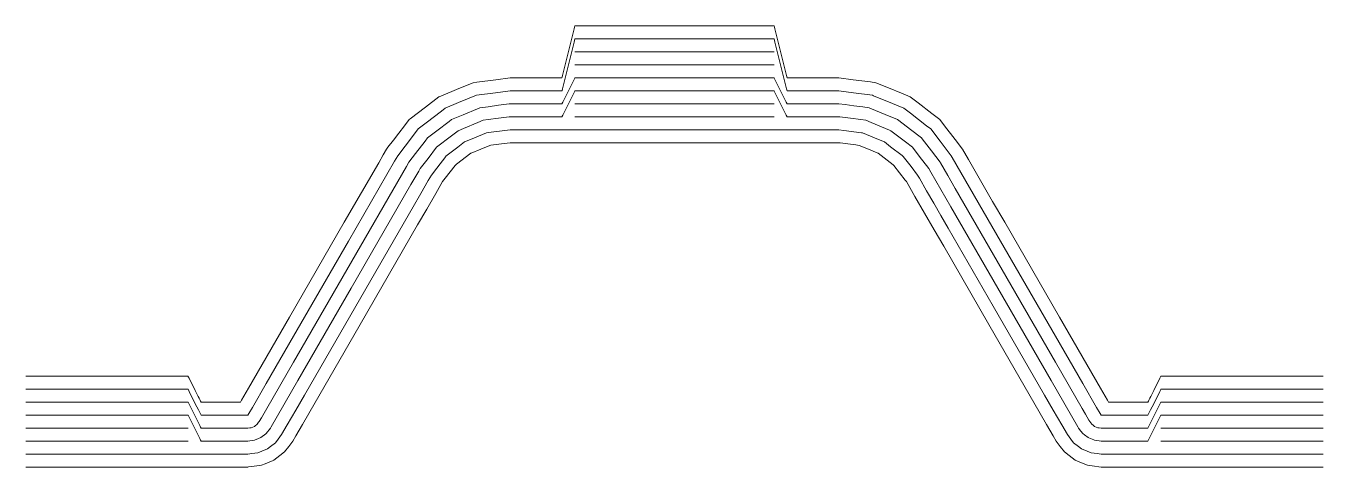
# Model space of a CAD drawing. Header units: millimetres. Extents: x 100 to 300, y 202 to 270.
import ezdxf

# ---------------------------------------------------------------- set-up
doc = ezdxf.new("R2010")
doc.units = ezdxf.units.MM
doc.layers.add('1', color=7, linetype='Continuous', true_color=0xffffff)

msp = doc.modelspace()

# ---------------------------------------------------------------- linework, layer by layer
at = {"layer": '1', "color": 2, "linetype": 'Continuous', "lineweight": 13}
for points in [[(100, 216), (116.894382, 216), (121.117978, 216), (123.229776, 216), (124.285675, 216), (124.549649, 216), (124.813624, 216), (125, 216), (125.034703, 215.930594), (125.152756, 215.694487), (126.097181, 213.805638), (126.569393, 212.861213), (126.687446, 212.625107), (126.8055, 212.389001), (126.923553, 212.152895), (127, 212), (127.093033, 212), (131.316629, 212), (132.372528, 212), (132.636502, 212), (132.900477, 212), (133.071797, 212), (133.118124, 212.080242), (133.250112, 212.30885), (134.306011, 214.137721), (136.417808, 217.795462), (140.641404, 225.110944), (149.088595, 239.741908), (154.386673, 248.918449), (155.080469, 250.120139), (155.588457, 251), (155.814683, 251.294823), (156.659395, 252.395674), (157.504108, 253.496524), (158.34882, 254.597375), (159.084667, 255.556349), (159.226543, 255.665215), (161.585509, 257.475313), (163.641016, 259.052559), (163.994401, 259.198936), (166.741475, 260.336811), (168.946997, 261.250368), (169.528154, 261.326879), (172.476127, 261.714987), (174.641016, 262), (176.681042, 262), (180.904638, 262), (181.960537, 262), (182.224511, 262), (182.488486, 262), (182.641016, 262), (182.668045, 262.108117), (182.732069, 262.36421), (183.244255, 264.412955), (184.268627, 268.510445), (184.52472, 269.534817), (184.588744, 269.79091), (184.641016, 270), (184.689466, 270), (184.953441, 270), (185.217415, 270), (187.329213, 270), (191.552809, 270), (200, 270), (208.447191, 270), (212.670787, 270), (214.782585, 270), (215.046559, 270), (215.310534, 270), (215.358984, 270), (215.411256, 269.79091), (215.47528, 269.534817), (215.731373, 268.510445), (216.755745, 264.412955), (217.267931, 262.36421), (217.353296, 262.022753), (217.358984, 262), (217.687497, 262), (218.039463, 262), (219.095362, 262), (221.911093, 262), (224.726823, 262), (225.358984, 262), (227.523873, 261.714987), (230.203848, 261.362161), (231.053003, 261.250368), (232.759057, 260.543698), (235.256397, 259.509265), (236.358984, 259.052559), (237.556685, 258.13353), (239.701199, 256.487987), (240.915333, 255.556349), (241.629239, 254.625968), (243.274783, 252.481454), (244.411543, 251), (245.336259, 249.398345), (247.194641, 246.179533), (249.053023, 242.960721), (250.911405, 239.741908), (259.358596, 225.110944), (263.582192, 217.795462), (265.693989, 214.137721), (266.749888, 212.30885), (266.925872, 212.004039), (266.928203, 212), (267.275506, 212), (267.627472, 212), (268.683371, 212), (272.906967, 212), (273, 212), (273.076447, 212.152895), (273.1945, 212.389001), (273.312554, 212.625107), (273.430607, 212.861213), (273.902819, 213.805638), (274.847244, 215.694487), (275, 216), (275.010393, 216), (275.362359, 216), (275.714325, 216), (276.770224, 216), (278.882022, 216), (283.105618, 216), (300, 216)], [(215.358984, 266), (198.156922, 266), (184.641016, 266)], [(100, 212), (116.450246, 212), (124.675369, 212), (125, 212), (125.008086, 211.983827), (125.161353, 211.677295), (125.314619, 211.370763), (125.774417, 210.451166), (126.694014, 208.611972), (126.808963, 208.382073), (126.923913, 208.152174), (127, 208), (127.086899, 208), (127.343934, 208), (128.372075, 208), (130.428355, 208), (131.799209, 208), (133.170063, 208), (134.226497, 208), (134.538227, 208.04104), (134.744135, 208.068148), (135.226497, 208.267949), (135.300059, 208.324395), (135.640711, 208.585786), (135.880033, 208.897677), (135.958548, 209), (136.305317, 209.600621), (136.716573, 210.312937), (137.127829, 211.025254), (141.24039, 218.148419), (149.465513, 232.39475), (158.677651, 248.35064), (159.052559, 249), (160.06486, 250.319257), (161.53362, 252.233382), (161.913094, 252.727922), (163.33268, 253.817209), (165.246806, 255.285969), (165.641016, 255.588457), (167.410995, 256.321607), (169.640042, 257.244908), (169.982273, 257.386665), (171.245965, 257.553033), (172.876916, 257.767752), (174.507867, 257.982471), (174.641016, 258), (176.151743, 258), (177.796767, 258), (181.909329, 258), (182.252042, 258), (182.594756, 258), (182.641016, 258), (182.773594, 258.265156), (183.233392, 259.184752), (184.152989, 261.023946), (184.612787, 261.943542), (184.641016, 262), (184.83493, 262), (185.091965, 262), (185.349, 262), (185.606035, 262), (187.662316, 262), (191.774877, 262), (200, 262), (208.225123, 262), (212.337684, 262), (214.393965, 262), (214.651, 262), (214.908035, 262), (215.16507, 262), (215.358984, 262), (215.387213, 261.943542), (215.847011, 261.023946), (216.766608, 259.184752), (217.226406, 258.265156), (217.358984, 258), (217.576601, 258), (218.090671, 258), (222.203233, 258), (223.574086, 258), (224.94494, 258), (225.358984, 258), (226.307608, 257.875111), (227.666734, 257.696179), (229.02586, 257.517247), (230.017727, 257.386665), (230.359958, 257.244908), (232.487684, 256.363575), (234.358984, 255.588457), (234.579183, 255.419493), (236.406303, 254.017494), (238.086906, 252.727922), (238.199332, 252.581405), (239.601331, 250.754285), (240.947441, 249), (240.993344, 248.920493), (242.144861, 246.926007), (243.296379, 244.931521), (250.534487, 232.39475), (258.75961, 218.148419), (262.872171, 211.025254), (263.386241, 210.134858), (263.900311, 209.244463), (264.041452, 209), (264.359289, 208.585786), (264.536805, 208.449573), (264.773503, 208.267949), (265.255865, 208.068148), (265.461773, 208.04104), (265.773503, 208), (266.829937, 208), (268.200791, 208), (269.571645, 208), (271.627925, 208), (272.656066, 208), (272.998779, 208), (273, 208), (273.15272, 208.30544), (273.305986, 208.611972), (274.225583, 210.451166), (274.685381, 211.370763), (274.838647, 211.677295), (274.991914, 211.983827), (275, 212), (275.324631, 212), (283.549754, 212), (300, 212)], [(215.358984, 258), (198.156922, 258), (184.641016, 258)], [(100, 204), (131.664423, 204), (133.247645, 204), (134.226497, 204), (134.825695, 204.078886), (135.779412, 204.204445), (136.353395, 204.442197), (137.226497, 204.803848), (137.732801, 205.192348), (138.469138, 205.757359), (138.867931, 206.277076), (139.42265, 207), (140.286388, 208.496039), (141.605739, 210.781222), (142.92509, 213.066404), (150.841196, 226.777502), (159.707234, 242.133931), (160.868263, 244.144892), (162.029292, 246.155853), (162.51666, 247), (163.336857, 248.068902), (164.741521, 249.899495), (164.75314, 249.90841), (166.595352, 251.32199), (167.641016, 252.124356), (168.568616, 252.50858), (171.01755, 253.522962), (171.319583, 253.562725), (174.249646, 253.948475), (174.641016, 254), (177.201615, 254), (180.156961, 254), (183.112308, 254), (186.067654, 254), (200, 254), (217.732077, 254), (220.518546, 254), (223.305016, 254), (225.358984, 254), (226.085218, 253.904389), (228.847849, 253.540682), (228.98245, 253.522962), (231.431384, 252.50858), (232.358984, 252.124356), (233.320911, 251.386243), (235.079386, 250.036918), (235.258479, 249.899495), (236.470382, 248.320112), (237.48334, 247), (237.759612, 246.521482), (238.867867, 244.601929), (239.976121, 242.682375), (241.084376, 240.762821), (242.192631, 238.843268), (249.158804, 226.777502), (257.07491, 213.066404), (258.394261, 210.781222), (259.713612, 208.496039), (260.57735, 207), (261.132069, 206.277076), (261.530862, 205.757359), (262.267199, 205.192348), (262.773503, 204.803848), (263.646605, 204.442197), (264.220588, 204.204445), (265.174305, 204.078886), (265.773503, 204), (266.752355, 204), (268.335577, 204), (300, 204)], [(125, 208), (111, 208), (100, 208)], [(300, 208), (286, 208), (275, 208)]]:
    msp.add_lwpolyline(points, dxfattribs=at)
at = {"layer": '1', "color": 5, "linetype": 'Continuous', "lineweight": 13}
for points in [[(100, 214), (116.922005, 214), (121.152506, 214), (123.267757, 214), (124.325382, 214), (124.589789, 214), (124.854195, 214), (125, 214), (125.05304, 213.89392), (125.171286, 213.657428), (126.117255, 211.76549), (126.590239, 210.819521), (126.747901, 210.504198), (126.905562, 210.188875), (127, 210), (127.141373, 210), (131.371874, 210), (133.487125, 210), (133.839667, 210), (134.192208, 210), (134.226497, 210), (134.385624, 210.275615), (134.914436, 211.191545), (137.029687, 214.855267), (141.260188, 222.18271), (149.721191, 236.837596), (152.090272, 240.940965), (154.459352, 245.044333), (156.828433, 249.147701), (157.320508, 250), (159.605805, 252.978257), (160.498881, 254.142136), (161.697825, 255.062118), (164.060648, 256.875176), (164.641016, 257.320508), (166.716728, 258.180296), (169.464635, 259.318517), (169.468561, 259.319033), (172.421354, 259.707776), (174.641016, 260), (176.632702, 260), (180.863204, 260), (181.920829, 260), (182.185235, 260), (182.449642, 260), (182.641016, 260), (182.658729, 260.070851), (182.722857, 260.327363), (183.235881, 262.379458), (184.261928, 266.483647), (184.51844, 267.509694), (184.582568, 267.766206), (184.641016, 268), (184.664433, 268), (184.928839, 268), (185.193246, 268), (187.308496, 268), (191.538997, 268), (200, 268), (208.461003, 268), (212.691504, 268), (214.806754, 268), (215.071161, 268), (215.335567, 268), (215.358984, 268), (215.417432, 267.766206), (215.48156, 267.509694), (215.738072, 266.483647), (216.764119, 262.379458), (217.277143, 260.327363), (217.358984, 260), (217.374088, 260), (217.726629, 260), (218.079171, 260), (219.136796, 260), (221.957131, 260), (224.777465, 260), (225.358984, 260), (227.578646, 259.707776), (230.535365, 259.318517), (230.698468, 259.250957), (233.616795, 258.042146), (235.358984, 257.320508), (236.368956, 256.545529), (238.874981, 254.622589), (239.501119, 254.142136), (240.943606, 252.26225), (242.679492, 250), (242.833127, 249.733896), (250.278809, 236.837596), (258.739812, 222.18271), (262.970313, 214.855267), (265.085564, 211.191545), (265.614376, 210.275615), (265.773503, 210), (265.984062, 210), (266.512875, 210), (268.628126, 210), (272.858627, 210), (273, 210), (273.094438, 210.188875), (273.252099, 210.504198), (273.409761, 210.819521), (273.882745, 211.76549), (274.828714, 213.657428), (274.986375, 213.972751), (275, 214), (275.322076, 214), (275.674618, 214), (276.732243, 214), (278.847494, 214), (283.077995, 214), (300, 214)], [(215.358984, 264), (198.156922, 264), (184.641016, 264)], [(100, 210), (116.450246, 210), (124.675369, 210), (125, 210), (125.008086, 209.983827), (125.161353, 209.677295), (125.314619, 209.370763), (125.774417, 208.451166), (126.694014, 206.611972), (126.808963, 206.382073), (126.923913, 206.152174), (127, 206), (127.086899, 206), (127.343934, 206), (128.372075, 206), (130.428355, 206), (131.799209, 206), (133.170063, 206), (134.226497, 206), (134.538227, 206.04104), (135.261773, 206.136297), (135.854039, 206.381621), (136.226497, 206.535898), (136.994232, 207.125002), (137.054924, 207.171573), (137.690599, 208), (137.81567, 208.21663), (141.928232, 215.339795), (150.153355, 229.586126), (159.365492, 245.542016), (160.571843, 247.631478), (160.78461, 248), (161.994322, 249.576528), (163.327308, 251.313708), (163.504253, 251.449483), (165.418379, 252.918244), (166.641016, 253.856406), (167.446271, 254.189954), (169.675318, 255.113255), (170.499911, 255.454813), (171.245965, 255.553033), (172.876916, 255.767752), (174.507867, 255.982471), (174.641016, 256), (176.151743, 256), (177.796767, 256), (181.909329, 256), (182.252042, 256), (182.594756, 256), (182.641016, 256), (182.773594, 256.265156), (183.233392, 257.184752), (184.152989, 259.023946), (184.612787, 259.943542), (184.641016, 260), (184.83493, 260), (185.091965, 260), (185.349, 260), (185.606035, 260), (187.662316, 260), (191.774877, 260), (200, 260), (208.225123, 260), (212.337684, 260), (214.393965, 260), (214.651, 260), (214.908035, 260), (215.16507, 260), (215.358984, 260), (215.387213, 259.943542), (215.847011, 259.023946), (216.766608, 257.184752), (217.226406, 256.265156), (217.358984, 256), (217.576601, 256), (218.090671, 256), (222.203233, 256), (223.848257, 256), (225.358984, 256), (225.492133, 255.982471), (227.123084, 255.767752), (228.754035, 255.553033), (229.500089, 255.454813), (230.324682, 255.113255), (233.16165, 253.938145), (233.358984, 253.856406), (235.62569, 252.117102), (236.672692, 251.313708), (237.73863, 249.924551), (239.21539, 248), (239.537825, 247.441527), (241.073181, 244.782212), (242.608537, 242.122897), (249.846645, 229.586126), (258.071768, 215.339795), (262.18433, 208.21663), (262.309401, 208), (262.657838, 207.545909), (262.945076, 207.171573), (263.223283, 206.958097), (263.773503, 206.535898), (263.89266, 206.486542), (264.652562, 206.17178), (264.738227, 206.136297), (265.461773, 206.04104), (265.773503, 206), (266.829937, 206), (268.200791, 206), (269.571645, 206), (271.627925, 206), (272.656066, 206), (272.998779, 206), (273, 206), (273.15272, 206.30544), (273.305986, 206.611972), (274.225583, 208.451166), (274.685381, 209.370763), (274.838647, 209.677295), (274.991914, 209.983827), (275, 210), (275.324631, 210), (283.549754, 210), (300, 210)], [(215.358984, 256), (198.156922, 256), (184.641016, 256)], [(100, 202), (131.664423, 202), (132.983774, 202), (134.226497, 202), (134.30247, 202.010002), (135.610533, 202.182212), (136.29705, 202.272593), (136.87624, 202.512502), (138.095161, 203.017396), (138.226497, 203.071797), (139.160428, 203.788427), (139.883352, 204.343146), (140.533388, 205.190289), (141.154701, 206), (141.633905, 206.830006), (142.623418, 208.543893), (143.612931, 210.25778), (151.529037, 223.968878), (160.395076, 239.325307), (161.78831, 241.73846), (163.181545, 244.151614), (164.248711, 246), (164.645707, 246.517375), (166.155735, 248.485281), (166.398483, 248.671548), (168.609137, 250.367843), (168.641016, 250.392305), (170.132908, 251.010266), (171.535188, 251.59111), (171.671191, 251.609015), (173.312026, 251.825035), (174.641016, 252), (174.955552, 252), (176.610546, 252), (178.26554, 252), (186.067654, 252), (200, 252), (217.732077, 252), (219.682606, 252), (221.633134, 252), (223.583663, 252), (225.358984, 252), (225.532692, 251.977131), (226.74825, 251.8171), (227.963807, 251.657069), (228.464812, 251.59111), (229.130669, 251.315303), (230.263388, 250.846115), (231.358984, 250.392305), (231.390863, 250.367843), (233.735496, 248.568743), (233.844265, 248.485281), (235.559905, 246.249416), (235.751289, 246), (237.07177, 243.712858), (238.549444, 241.153454), (240.027117, 238.594049), (241.50479, 236.034644), (248.470963, 223.968878), (256.387069, 210.25778), (257.376582, 208.543893), (258.366095, 206.830006), (258.845299, 206), (259.466612, 205.190289), (260.116648, 204.343146), (260.839572, 203.788427), (261.773503, 203.071797), (262.5143, 202.764949), (263.70295, 202.272593), (264.389467, 202.182212), (265.773503, 202), (266.35655, 202), (268.335577, 202), (300, 202)], [(125, 206), (111, 206), (100, 206)], [(300, 206), (286, 206), (275, 206)]]:
    msp.add_lwpolyline(points, dxfattribs=at)

doc.saveas('drawing.dxf')
